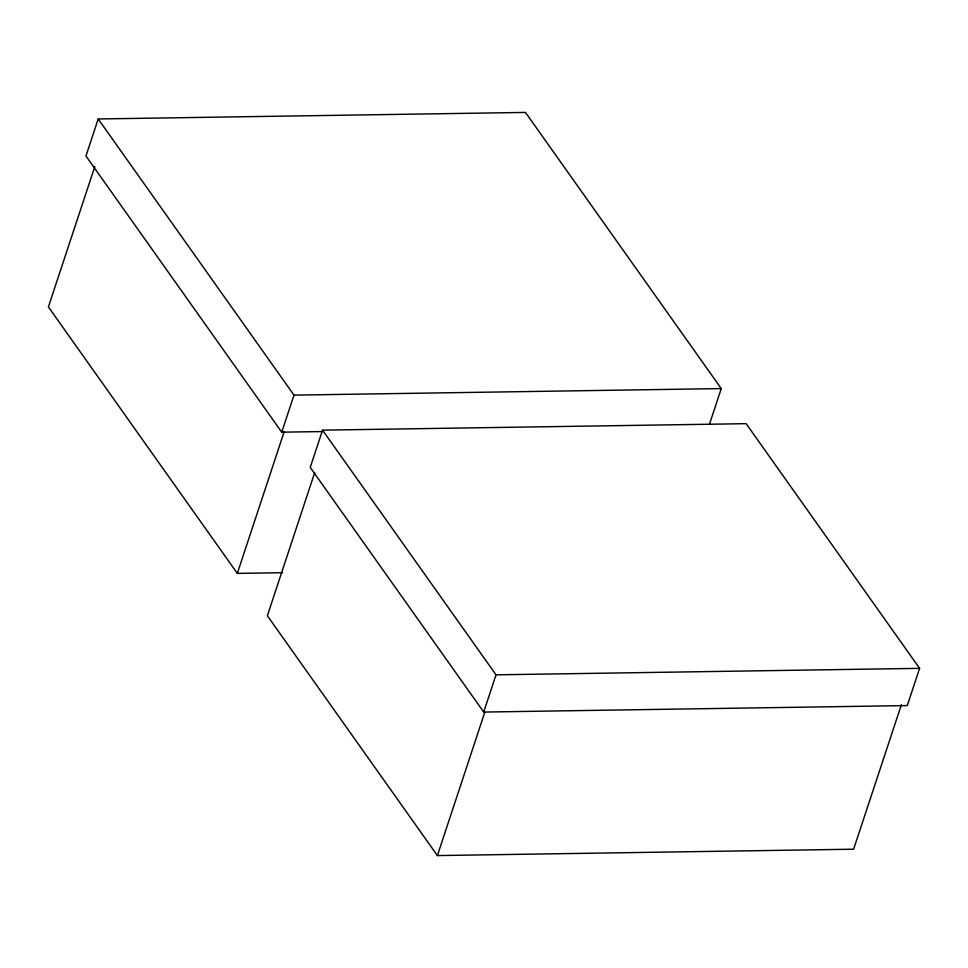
<?xml version="1.0" encoding="UTF-8"?>
<svg xmlns="http://www.w3.org/2000/svg" width="968" height="968" viewBox="0 0 968 968"><rect width="100%" height="100%" fill="white"/><g stroke="black" fill="none" stroke-linecap="round" stroke-linejoin="round"><path stroke-width="1.45" d="M709.471 424.214L721.257 388.579L525.455 112.421L98.192 118.967L85.946 156.017L281.736 432.176L322.501 431.559M94.852 166.484L48.4 306.929L237.329 573.395L282.656 572.705M281.736 432.176L293.994 395.125L98.192 118.967M237.329 573.395L284.241 431.522M322.55 430.155L310.232 467.399L483.71 712.061L907.282 705.575L919.6 668.344L746.134 423.669L322.55 430.155L496.015 674.829L483.71 712.061M314.697 472.626L267.362 615.757L437.391 855.579L853.607 849.202L901.414 704.644M437.391 855.579L484.726 712.448M293.994 395.125L721.257 388.579M496.015 674.829L919.6 668.344"/></g></svg>
